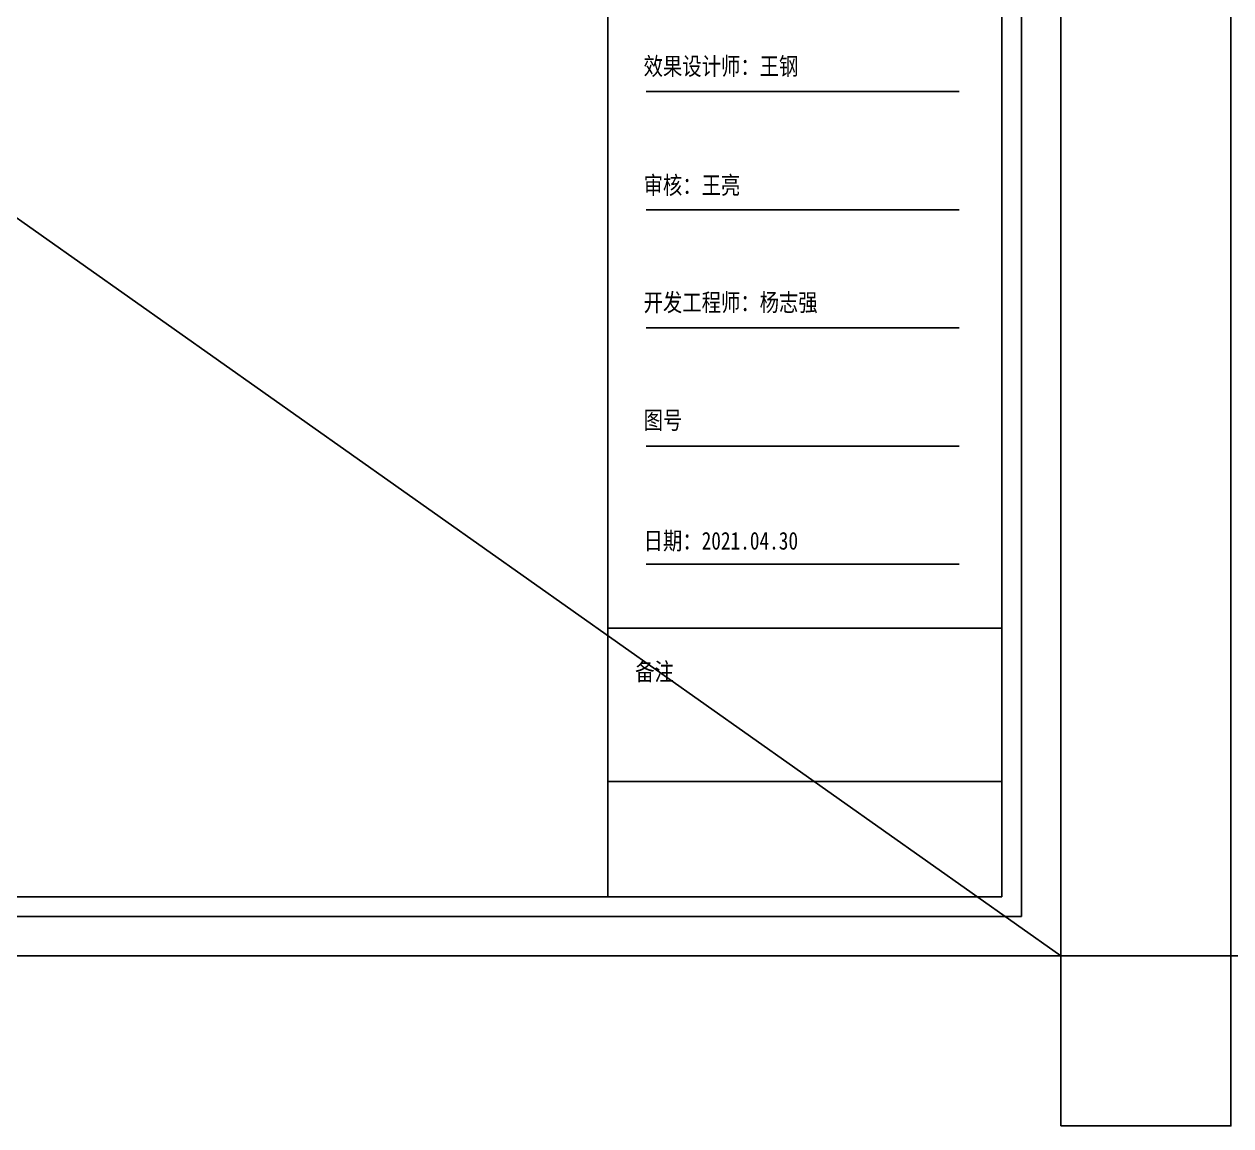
# Model space of a CAD drawing. Extents: x 422240 to 534325, y -8262 to 172635.
# Drawn here: x 494962 to 498510, y 83755 to 86996 of the extents above; entities that cross this region are included whole.
import ezdxf

# ---------------------------------------------------------------- set-up
doc = ezdxf.new("R2010")
doc.units = 0
doc.header["$LTSCALE"] = 1000
doc.header["$MEASUREMENT"] = 0
doc.styles.add('WJ', font='', dxfattribs={"width": 0.8, "height": 135})
doc.styles.get('WJ').set_extended_font_data('FangSong_GB2312')

# ---------------------------------------------------------------- blocks, each defined once
blk = doc.blocks.new('书房摆放方案图框')
at = {"color": 251}
for p, q in [((25027, 493), (25027, 17757)), ((372, 493), (25027, 493))]:
    blk.add_line(p, q, dxfattribs=at)
for p, q in [((21376, 667), (21376, 17583)), ((24853, 667), (24853, 17583)), ((21714, 7778), (24478, 7778)), ((21714, 6735), (24478, 6735)), ((21714, 5691), (24478, 5691)), ((21714, 4648), (24478, 4648)), ((21714, 3605), (24478, 3605)), ((21376, 3039), (24853, 3039)), ((21376, 1686), (24853, 1686)), ((546, 667), (24853, 667))]:
    blk.add_line(p, q)
blk.add_lwpolyline([(-25, 145), (25375, 145), (25375, 18105), (-25, 18105)], close=True)
at = {"attachment_point": 1, "style": 'WJ'}
for s, insert, char_height, width in [('{\\fSimSun|b0|i0|c134|p2;效果设计师：王钢}', (21691, 8081), 156.48, 1955.7), ('{\\fSimSun|b0|i0|c134|p2;审核：王亮}', (21691, 7030), 156.48, 936.03), ('{\\fSimSun|b0|i0|c134|p2;开发工程师：杨志强}', (21691, 5995), 156.48, 2121.87), ('图号', (21691, 4955), 156.5, 936.03), ('{\\fSimSun|b0|i0|c134|p2;日期：2021.04.30}', (21691, 3890), 156.48, 1897.99), ('{\\fSimSun|b0|i0|c134|p2;备注}', (21616, 2734), 156.48, 1247.5)]:
    blk.add_mtext(s, dxfattribs=dict(at, insert=insert, char_height=char_height, width=width))

msp = doc.modelspace()

# ---------------------------------------------------------------- linework, layer by layer
msp.add_line((489551.8, 90236.2), (498010.3, 84255.4))
msp.add_lwpolyline([(498010.3, 83755.4), (498510.3, 83755.4), (498510.3, 84255.4), (498010.3, 84255.4)], close=True)

# ---------------------------------------------------------------- block references
at = {"xscale": 0.3330153595476334, "yscale": 0.3330153595476334, "zscale": 0.3330153595476334}
for p in [(489560.2, 84207), (498518.6, 84207)]:
    msp.add_blockref('书房摆放方案图框', p, dxfattribs=at)

doc.saveas('drawing.dxf')
